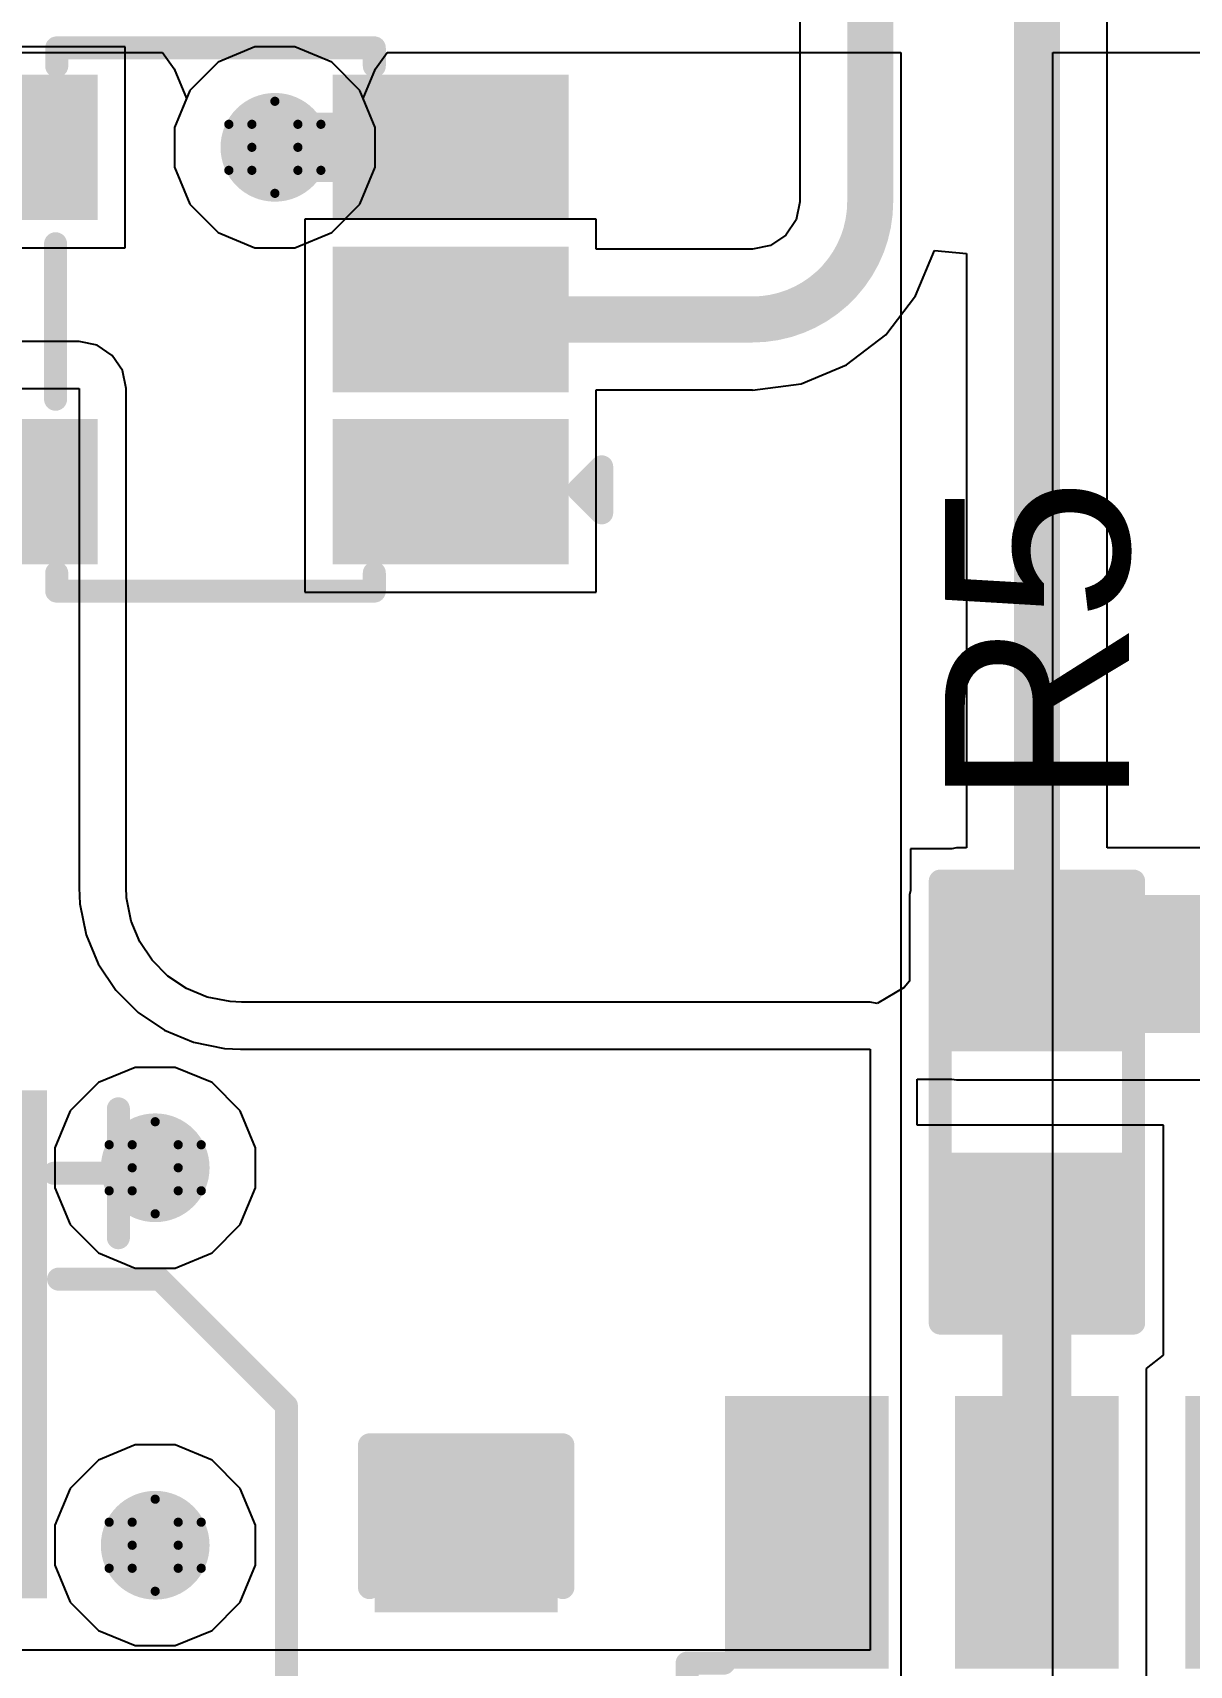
# Model space of a CAD drawing. Header units: inches. Extents: x 24 to 500, y 68 to 269.
# Drawn here: x 284.57 to 290.95, y 92.95 to 101.96 of the extents above; entities that cross this region are included whole.
import ezdxf

# ---------------------------------------------------------------- set-up
doc = ezdxf.new("R2010")
doc.units = ezdxf.units.IN
for name, color, linetype in [('Bottom Layer', 5, 'Continuous'), ('Drill Drawing', 1, 'Continuous'), ('Layer 1', 16, 'Continuous'), ('Layer 2', 76, 'Continuous'), ('Top Layer', 1, 'Continuous'), ('Top Overlay', 2, 'Continuous'), ('Top Paste', 8, 'Continuous'), ('Top Solder', 216, 'Continuous'), ('Via Holes', 16, 'Continuous')]:
    doc.layers.add(name, color=color, linetype=linetype)
doc.styles.add('Arial', font='', dxfattribs={"height": 0.2})
doc.styles.get('Arial').set_extended_font_data('Arial')

# ---------------------------------------------------------------- blocks, each defined once
blk = doc.blocks.new('R___0603_48')
at = {"layer": 'Top Layer'}
for points in [[(-0.381, 0.4445), (-0.381, -0.4445), (-1.143, -0.4445), (-1.143, 0.4445)], [(1.143, 0.4445), (1.143, -0.4445), (0.381, -0.4445), (0.381, 0.4445)]]:
    blk.add_hatch(color=1, dxfattribs=at).paths.add_polyline_path(points)
at = {"layer": 'Top Paste'}
for points in [[(-0.381, 0.4445), (-0.381, -0.4445), (-1.143, -0.4445), (-1.143, 0.4445)], [(1.143, 0.4445), (1.143, -0.4445), (0.381, -0.4445), (0.381, 0.4445)]]:
    blk.add_hatch(color=8, dxfattribs=at).paths.add_polyline_path(points)
at = {"layer": 'Top Solder'}
for points in [[(-0.2794, 0.5461), (-0.2794, -0.5461), (-1.2446, -0.5461), (-1.2446, 0.5461)], [(1.2446, 0.5461), (1.2446, -0.5461), (0.2794, -0.5461), (0.2794, 0.5461)]]:
    blk.add_hatch(color=216, dxfattribs=at).paths.add_polyline_path(points)
at = {"layer": 'Top Overlay'}
for points in [[(-1.2192, 0.5334, 0.127, 0.127, 0), (1.2192, 0.5334, 0.127, 0.127, 0)], [(-1.2192, 0.5334, 0.127, 0.127, 0), (-1.2192, -0.5334, 0.127, 0.127, 0)], [(1.2192, 0.5334, 0.127, 0.127, 0), (1.2192, -0.5334, 0.127, 0.127, 0)], [(-1.2192, -0.5334, 0.127, 0.127, 0), (1.2192, -0.5334, 0.127, 0.127, 0)]]:
    blk.add_lwpolyline(points, format="xyseb", dxfattribs=at)
for points in [[(-1.251, 0.5334, 0.0635, 0.0635, 1), (-1.1874, 0.5334, 0.0635, 0.0635, 1)], [(-1.251, 0.5334, 0.0635, 0.0635, 1), (-1.1874, 0.5334, 0.0635, 0.0635, 1)], [(1.1874, 0.5334, 0.0635, 0.0635, 1), (1.251, 0.5334, 0.0635, 0.0635, 1)], [(1.1874, 0.5334, 0.0635, 0.0635, 1), (1.251, 0.5334, 0.0635, 0.0635, 1)], [(-1.251, -0.5334, 0.0635, 0.0635, 1), (-1.1874, -0.5334, 0.0635, 0.0635, 1)], [(-1.251, -0.5334, 0.0635, 0.0635, 1), (-1.1874, -0.5334, 0.0635, 0.0635, 1)], [(1.1874, -0.5334, 0.0635, 0.0635, 1), (1.251, -0.5334, 0.0635, 0.0635, 1)], [(1.1874, -0.5334, 0.0635, 0.0635, 1), (1.251, -0.5334, 0.0635, 0.0635, 1)]]:
    blk.add_lwpolyline(points, format="xyseb", close=True, dxfattribs=at)
blk = doc.blocks.new('C___0603_63')
at = {"layer": 'Top Layer'}
for points in [[(-0.381, 0.4445), (-0.381, -0.4445), (-1.143, -0.4445), (-1.143, 0.4445)], [(1.143, 0.4445), (1.143, -0.4445), (0.381, -0.4445), (0.381, 0.4445)]]:
    blk.add_hatch(color=1, dxfattribs=at).paths.add_polyline_path(points)
at = {"layer": 'Top Paste'}
for points in [[(-0.381, 0.4445), (-0.381, -0.4445), (-1.143, -0.4445), (-1.143, 0.4445)], [(1.143, 0.4445), (1.143, -0.4445), (0.381, -0.4445), (0.381, 0.4445)]]:
    blk.add_hatch(color=8, dxfattribs=at).paths.add_polyline_path(points)
at = {"layer": 'Top Solder'}
for points in [[(-0.321, 0.5045), (-0.321, -0.5045), (-1.203, -0.5045), (-1.203, 0.5045)], [(1.203, 0.5045), (1.203, -0.5045), (0.321, -0.5045), (0.321, 0.5045)]]:
    blk.add_hatch(color=216, dxfattribs=at).paths.add_polyline_path(points)
at = {"layer": 'Top Overlay'}
for points in [[(-0.4572, 0.5334, 0.127, 0.127, 0), (-1.2446, 0.5334, 0.127, 0.127, 0)], [(-1.2446, -0.5334, 0.127, 0.127, 0), (-1.2446, 0.5334, 0.127, 0.127, 0)], [(1.2446, 0.5334, 0.127, 0.127, 0), (0.4572, 0.5334, 0.127, 0.127, 0)], [(1.2446, -0.5334, 0.127, 0.127, 0), (1.2446, 0.5334, 0.127, 0.127, 0)], [(-0.4572, -0.5334, 0.127, 0.127, 0), (-1.2446, -0.5334, 0.127, 0.127, 0)], [(1.2446, -0.5334, 0.127, 0.127, 0), (0.4572, -0.5334, 0.127, 0.127, 0)]]:
    blk.add_lwpolyline(points, format="xyseb", dxfattribs=at)
for points in [[(-1.2764, 0.5334, 0.0635, 0.0635, 1), (-1.2129, 0.5334, 0.0635, 0.0635, 1)], [(-1.2764, 0.5334, 0.0635, 0.0635, 1), (-1.2129, 0.5334, 0.0635, 0.0635, 1)], [(-0.489, 0.5334, 0.0635, 0.0635, 1), (-0.4255, 0.5334, 0.0635, 0.0635, 1)], [(0.4254, 0.5334, 0.0635, 0.0635, 1), (0.4889, 0.5334, 0.0635, 0.0635, 1)], [(1.2128, 0.5334, 0.0635, 0.0635, 1), (1.2763, 0.5334, 0.0635, 0.0635, 1)], [(1.2128, 0.5334, 0.0635, 0.0635, 1), (1.2763, 0.5334, 0.0635, 0.0635, 1)], [(-1.2764, -0.5334, 0.0635, 0.0635, 1), (-1.2129, -0.5334, 0.0635, 0.0635, 1)], [(-1.2764, -0.5334, 0.0635, 0.0635, 1), (-1.2129, -0.5334, 0.0635, 0.0635, 1)], [(-0.489, -0.5334, 0.0635, 0.0635, 1), (-0.4255, -0.5334, 0.0635, 0.0635, 1)], [(0.4254, -0.5334, 0.0635, 0.0635, 1), (0.4889, -0.5334, 0.0635, 0.0635, 1)], [(1.2128, -0.5334, 0.0635, 0.0635, 1), (1.2763, -0.5334, 0.0635, 0.0635, 1)], [(1.2128, -0.5334, 0.0635, 0.0635, 1), (1.2763, -0.5334, 0.0635, 0.0635, 1)]]:
    blk.add_lwpolyline(points, format="xyseb", close=True, dxfattribs=at)
blk = doc.blocks.new('RVT1E100M0405__64')
at = {"layer": 'Top Layer'}
for points in [[(-3.1, 0.8), (-0.5, 0.8), (-0.5, -0.8), (-3.1, -0.8)], [(0.5, 0.8), (3.1, 0.8), (3.1, -0.8), (0.5, -0.8)]]:
    blk.add_hatch(color=1, dxfattribs=at).paths.add_polyline_path(points)
at = {"layer": 'Top Paste'}
for points in [[(-3.1, 0.8), (-0.5, 0.8), (-0.5, -0.8), (-3.1, -0.8)], [(0.5, 0.8), (3.1, 0.8), (3.1, -0.8), (0.5, -0.8)]]:
    blk.add_hatch(color=8, dxfattribs=at).paths.add_polyline_path(points)
at = {"layer": 'Top Solder'}
for points in [[(-3.2016, 0.9016), (-0.3984, 0.9016), (-0.3984, -0.9016), (-3.2016, -0.9016)], [(0.3984, 0.9016), (3.2016, 0.9016), (3.2016, -0.9016), (0.3984, -0.9016)]]:
    blk.add_hatch(color=216, dxfattribs=at).paths.add_polyline_path(points)
at = {"layer": 'Top Overlay'}
for points in [[(-2.159, 1.524, 0.127, 0.127, 0), (-1.4605, 2.2225, 0.127, 0.127, 0)], [(-1.27, 2.2225, 0.127, 0.127, 0), (-1.4605, 2.2225, 0.127, 0.127, 0)], [(2.159, 2.2225, 0.127, 0.127, 0), (-1.27, 2.2225, 0.127, 0.127, 0)], [(2.159, 0.9906, 0.127, 0.127, 0), (2.159, 2.2225, 0.127, 0.127, 0)], [(-2.7432, 0.9398, 0.127, 0.127, 0), (-2.7432, 1.651, 0.127, 0.127, 0)], [(-2.159, 0.9652, 0.127, 0.127, 0), (-2.159, 1.524, 0.127, 0.127, 0)], [(-2.3876, 1.2954, 0.127, 0.127, 0), (-3.0988, 1.2954, 0.127, 0.127, 0)], [(-2.159, -1.524, 0.127, 0.127, 0), (-2.159, -0.9652, 0.127, 0.127, 0)], [(2.159, -2.2225, 0.127, 0.127, 0), (2.159, -0.9906, 0.127, 0.127, 0)], [(-1.4605, -2.2225, 0.127, 0.127, 0), (-2.159, -1.524, 0.127, 0.127, 0)], [(-1.27, -2.2225, 0.127, 0.127, 0), (-1.4605, -2.2225, 0.127, 0.127, 0)], [(2.159, -2.2225, 0.127, 0.127, 0), (-1.27, -2.2225, 0.127, 0.127, 0)]]:
    blk.add_lwpolyline(points, format="xyseb", dxfattribs=at)
for points in [[(-1.4923, 2.2225, 0.0635, 0.0635, 1), (-1.4288, 2.2225, 0.0635, 0.0635, 1)], [(-1.4923, 2.2225, 0.0635, 0.0635, 1), (-1.4288, 2.2225, 0.0635, 0.0635, 1)], [(-1.3018, 2.2225, 0.0635, 0.0635, 1), (-1.2383, 2.2225, 0.0635, 0.0635, 1)], [(-1.3018, 2.2225, 0.0635, 0.0635, 1), (-1.2383, 2.2225, 0.0635, 0.0635, 1)], [(2.1272, 2.2225, 0.0635, 0.0635, 1), (2.1907, 2.2225, 0.0635, 0.0635, 1)], [(2.1272, 2.2225, 0.0635, 0.0635, 1), (2.1907, 2.2225, 0.0635, 0.0635, 1)], [(-2.775, 1.651, 0.0635, 0.0635, 1), (-2.7115, 1.651, 0.0635, 0.0635, 1)], [(-2.1908, 1.524, 0.0635, 0.0635, 1), (-2.1273, 1.524, 0.0635, 0.0635, 1)], [(-2.1908, 1.524, 0.0635, 0.0635, 1), (-2.1273, 1.524, 0.0635, 0.0635, 1)], [(-3.1306, 1.2954, 0.0635, 0.0635, 1), (-3.0671, 1.2954, 0.0635, 0.0635, 1)], [(-2.4194, 1.2954, 0.0635, 0.0635, 1), (-2.3559, 1.2954, 0.0635, 0.0635, 1)], [(-2.775, 0.9398, 0.0635, 0.0635, 1), (-2.7115, 0.9398, 0.0635, 0.0635, 1)], [(-2.1908, 0.9652, 0.0635, 0.0635, 1), (-2.1273, 0.9652, 0.0635, 0.0635, 1)], [(2.1272, 0.9906, 0.0635, 0.0635, 1), (2.1907, 0.9906, 0.0635, 0.0635, 1)], [(-2.1908, -0.9652, 0.0635, 0.0635, 1), (-2.1273, -0.9652, 0.0635, 0.0635, 1)], [(2.1272, -0.9906, 0.0635, 0.0635, 1), (2.1907, -0.9906, 0.0635, 0.0635, 1)], [(-2.1908, -1.524, 0.0635, 0.0635, 1), (-2.1273, -1.524, 0.0635, 0.0635, 1)], [(-2.1908, -1.524, 0.0635, 0.0635, 1), (-2.1273, -1.524, 0.0635, 0.0635, 1)], [(-1.4923, -2.2225, 0.0635, 0.0635, 1), (-1.4288, -2.2225, 0.0635, 0.0635, 1)], [(-1.4923, -2.2225, 0.0635, 0.0635, 1), (-1.4288, -2.2225, 0.0635, 0.0635, 1)], [(-1.3018, -2.2225, 0.0635, 0.0635, 1), (-1.2383, -2.2225, 0.0635, 0.0635, 1)], [(-1.3018, -2.2225, 0.0635, 0.0635, 1), (-1.2383, -2.2225, 0.0635, 0.0635, 1)], [(2.1272, -2.2225, 0.0635, 0.0635, 1), (2.1907, -2.2225, 0.0635, 0.0635, 1)], [(2.1272, -2.2225, 0.0635, 0.0635, 1), (2.1907, -2.2225, 0.0635, 0.0635, 1)]]:
    blk.add_lwpolyline(points, format="xyseb", close=True, dxfattribs=at)
blk = doc.blocks.new('SOT_23_5_70')
at = {"layer": 'Top Layer'}
for points in [[(-1.85, 1.25), (-0.75, 1.25), (-0.75, 0.65), (-1.85, 0.65)], [(0.75, 1.25), (1.85, 1.25), (1.85, 0.65), (0.75, 0.65)], [(-1.85, 0.3), (-0.75, 0.3), (-0.75, -0.3), (-1.85, -0.3)], [(-1.85, -0.65), (-0.75, -0.65), (-0.75, -1.25), (-1.85, -1.25)], [(0.75, -0.65), (1.85, -0.65), (1.85, -1.25), (0.75, -1.25)]]:
    blk.add_hatch(color=1, dxfattribs=at).paths.add_polyline_path(points)
at = {"layer": 'Top Paste'}
for points in [[(-1.85, 1.25), (-0.75, 1.25), (-0.75, 0.65), (-1.85, 0.65)], [(0.75, 1.25), (1.85, 1.25), (1.85, 0.65), (0.75, 0.65)], [(-1.85, 0.3), (-0.75, 0.3), (-0.75, -0.3), (-1.85, -0.3)], [(-1.85, -0.65), (-0.75, -0.65), (-0.75, -1.25), (-1.85, -1.25)], [(0.75, -0.65), (1.85, -0.65), (1.85, -1.25), (0.75, -1.25)]]:
    blk.add_hatch(color=8, dxfattribs=at).paths.add_polyline_path(points)
at = {"layer": 'Top Solder'}
for points in [[(-1.9516, 1.3516), (-0.6484, 1.3516), (-0.6484, 0.5484), (-1.9516, 0.5484)], [(0.6484, 1.3516), (1.9516, 1.3516), (1.9516, 0.5484), (0.6484, 0.5484)], [(-1.9516, 0.4016), (-0.6484, 0.4016), (-0.6484, -0.4016), (-1.9516, -0.4016)], [(-1.9516, -0.5484), (-0.6484, -0.5484), (-0.6484, -1.3516), (-1.9516, -1.3516)], [(0.6484, -0.5484), (1.9516, -0.5484), (1.9516, -1.3516), (0.6484, -1.3516)]]:
    blk.add_hatch(color=216, dxfattribs=at).paths.add_polyline_path(points)
at = {"layer": 'Top Overlay'}
for points in [[(-0.879, 1.4986, 0.127, 0.127, 0), (-0.879, 1.3986, 0.127, 0.127, 0)], [(0.8736, 1.4986, 0.127, 0.127, 0), (-0.879, 1.4986, 0.127, 0.127, 0)], [(0.8736, 1.4986, 0.127, 0.127, 0), (0.8736, 1.3986, 0.127, 0.127, 0)], [(-2.1336, 1.0668, 0.127, 0.127, 0), (-2.1336, 0.8128, 0.127, 0.127, 0)], [(-2.0066, 0.9398, 0.127, 0.127, 0), (-2.1336, 1.0668, 0.127, 0.127, 0)], [(-2.0066, 0.9398, 0.127, 0.127, 0), (-2.1336, 0.8128, 0.127, 0.127, 0)], [(0.88, 0.44, 0.127, 0.127, 0), (0.88, -0.418, 0.127, 0.127, 0)], [(-0.879, -1.3986, 0.127, 0.127, 0), (-0.879, -1.4986, 0.127, 0.127, 0)], [(0.8736, -1.3986, 0.127, 0.127, 0), (0.8736, -1.4986, 0.127, 0.127, 0)], [(0.8736, -1.4986, 0.127, 0.127, 0), (-0.879, -1.4986, 0.127, 0.127, 0)]]:
    blk.add_lwpolyline(points, format="xyseb", dxfattribs=at)
for points in [[(-0.9107, 1.4986, 0.0635, 0.0635, 1), (-0.8472, 1.4986, 0.0635, 0.0635, 1)], [(-0.9107, 1.4986, 0.0635, 0.0635, 1), (-0.8472, 1.4986, 0.0635, 0.0635, 1)], [(0.8419, 1.4986, 0.0635, 0.0635, 1), (0.9054, 1.4986, 0.0635, 0.0635, 1)], [(0.8419, 1.4986, 0.0635, 0.0635, 1), (0.9054, 1.4986, 0.0635, 0.0635, 1)], [(-0.9107, 1.3986, 0.0635, 0.0635, 1), (-0.8472, 1.3986, 0.0635, 0.0635, 1)], [(0.8419, 1.3986, 0.0635, 0.0635, 1), (0.9054, 1.3986, 0.0635, 0.0635, 1)], [(-2.1654, 1.0668, 0.0635, 0.0635, 1), (-2.1019, 1.0668, 0.0635, 0.0635, 1)], [(-2.1654, 1.0668, 0.0635, 0.0635, 1), (-2.1019, 1.0668, 0.0635, 0.0635, 1)], [(-2.0383, 0.9398, 0.0635, 0.0635, 1), (-1.9748, 0.9398, 0.0635, 0.0635, 1)], [(-2.0383, 0.9398, 0.0635, 0.0635, 1), (-1.9748, 0.9398, 0.0635, 0.0635, 1)], [(-2.1654, 0.8128, 0.0635, 0.0635, 1), (-2.1019, 0.8128, 0.0635, 0.0635, 1)], [(-2.1654, 0.8128, 0.0635, 0.0635, 1), (-2.1019, 0.8128, 0.0635, 0.0635, 1)], [(0.8483, 0.44, 0.0635, 0.0635, 1), (0.9118, 0.44, 0.0635, 0.0635, 1)], [(0.8483, -0.418, 0.0635, 0.0635, 1), (0.9118, -0.418, 0.0635, 0.0635, 1)], [(-0.9107, -1.3986, 0.0635, 0.0635, 1), (-0.8472, -1.3986, 0.0635, 0.0635, 1)], [(0.8419, -1.3986, 0.0635, 0.0635, 1), (0.9054, -1.3986, 0.0635, 0.0635, 1)], [(-0.9107, -1.4986, 0.0635, 0.0635, 1), (-0.8472, -1.4986, 0.0635, 0.0635, 1)], [(-0.9107, -1.4986, 0.0635, 0.0635, 1), (-0.8472, -1.4986, 0.0635, 0.0635, 1)], [(0.8419, -1.4986, 0.0635, 0.0635, 1), (0.9054, -1.4986, 0.0635, 0.0635, 1)], [(0.8419, -1.4986, 0.0635, 0.0635, 1), (0.9054, -1.4986, 0.0635, 0.0635, 1)]]:
    blk.add_lwpolyline(points, format="xyseb", close=True, dxfattribs=at)
blk = doc.blocks.new('SOP_8_77')
at = {"layer": 'Top Layer'}
for points in [[(-3.4, 2.255), (-2.1, 2.255), (-2.1, 1.555), (-3.4, 1.555)], [(2.1, 2.255), (3.4, 2.255), (3.4, 1.555), (2.1, 1.555)], [(-3.4, 0.985), (-2.1, 0.985), (-2.1, 0.285), (-3.4, 0.285)], [(2.1, 0.985), (3.4, 0.985), (3.4, 0.285), (2.1, 0.285)], [(-3.4, -0.285), (-2.1, -0.285), (-2.1, -0.985), (-3.4, -0.985)], [(2.1, -0.285), (3.4, -0.285), (3.4, -0.985), (2.1, -0.985)], [(-3.4, -1.555), (-2.1, -1.555), (-2.1, -2.255), (-3.4, -2.255)], [(2.1, -1.555), (3.4, -1.555), (3.4, -2.255), (2.1, -2.255)]]:
    blk.add_hatch(color=1, dxfattribs=at).paths.add_polyline_path(points)
at = {"layer": 'Top Overlay'}
blk.add_hatch(color=2, dxfattribs=at).paths.add_polyline_path([(-1.9794, 1.472), (-1.7, 1.472), (-1.7, 2.1324), (-1.9794, 2.1324)])
at = {"layer": 'Top Paste'}
for points in [[(-3.4, 2.255), (-2.1, 2.255), (-2.1, 1.555), (-3.4, 1.555)], [(2.1, 2.255), (3.4, 2.255), (3.4, 1.555), (2.1, 1.555)], [(-3.4, 0.985), (-2.1, 0.985), (-2.1, 0.285), (-3.4, 0.285)], [(2.1, 0.985), (3.4, 0.985), (3.4, 0.285), (2.1, 0.285)], [(-3.4, -0.285), (-2.1, -0.285), (-2.1, -0.985), (-3.4, -0.985)], [(2.1, -0.285), (3.4, -0.285), (3.4, -0.985), (2.1, -0.985)], [(-3.4, -1.555), (-2.1, -1.555), (-2.1, -2.255), (-3.4, -2.255)], [(2.1, -1.555), (3.4, -1.555), (3.4, -2.255), (2.1, -2.255)]]:
    blk.add_hatch(color=8, dxfattribs=at).paths.add_polyline_path(points)
at = {"layer": 'Top Solder'}
for points in [[(-3.5016, 2.3566), (-1.9984, 2.3566), (-1.9984, 1.4534), (-3.5016, 1.4534)], [(1.9984, 2.3566), (3.5016, 2.3566), (3.5016, 1.4534), (1.9984, 1.4534)], [(-3.5016, 1.0866), (-1.9984, 1.0866), (-1.9984, 0.1834), (-3.5016, 0.1834)], [(1.9984, 1.0866), (3.5016, 1.0866), (3.5016, 0.1834), (1.9984, 0.1834)], [(-3.5016, -0.1834), (-1.9984, -0.1834), (-1.9984, -1.0866), (-3.5016, -1.0866)], [(1.9984, -0.1834), (3.5016, -0.1834), (3.5016, -1.0866), (1.9984, -1.0866)], [(-3.5016, -1.4534), (-1.9984, -1.4534), (-1.9984, -2.3566), (-3.5016, -2.3566)], [(1.9984, -1.4534), (3.5016, -1.4534), (3.5016, -2.3566), (1.9984, -2.3566)]]:
    blk.add_hatch(color=216, dxfattribs=at).paths.add_polyline_path(points)
at = {"layer": 'Top Overlay'}
for points in [[(-2.0356, 2.5654, 0.127, 0.127, 0), (2.0284, 2.5654, 0.127, 0.127, 0)], [(-2.0356, 2.5654, 0.127, 0.127, 0), (-2.0356, 2.3622, 0.127, 0.127, 0)], [(2.0284, 2.5654, 0.127, 0.127, 0), (2.0284, 2.3622, 0.127, 0.127, 0)], [(-3.6866, 2.032, 0.127, 0.127, 0), (-3.5596, 1.905, 0.127, 0.127, 0)], [(-3.6866, 2.032, 0.127, 0.127, 0), (-3.6866, 1.778, 0.127, 0.127, 0)], [(-3.5596, 1.905, 0.127, 0.127, 0), (-3.6866, 1.778, 0.127, 0.127, 0)], [(-2.0356, -2.3622, 0.127, 0.127, 0), (-2.0356, -2.5654, 0.127, 0.127, 0)], [(2.0284, -2.3622, 0.127, 0.127, 0), (2.0284, -2.5654, 0.127, 0.127, 0)], [(-2.0356, -2.5654, 0.127, 0.127, 0), (2.0284, -2.5654, 0.127, 0.127, 0)]]:
    blk.add_lwpolyline(points, format="xyseb", dxfattribs=at)
for points in [[(-2.0673, 2.5654, 0.0635, 0.0635, 1), (-2.0038, 2.5654, 0.0635, 0.0635, 1)], [(-2.0673, 2.5654, 0.0635, 0.0635, 1), (-2.0038, 2.5654, 0.0635, 0.0635, 1)], [(1.9967, 2.5654, 0.0635, 0.0635, 1), (2.0602, 2.5654, 0.0635, 0.0635, 1)], [(1.9967, 2.5654, 0.0635, 0.0635, 1), (2.0602, 2.5654, 0.0635, 0.0635, 1)], [(-2.0673, 2.3622, 0.0635, 0.0635, 1), (-2.0038, 2.3622, 0.0635, 0.0635, 1)], [(1.9967, 2.3622, 0.0635, 0.0635, 1), (2.0602, 2.3622, 0.0635, 0.0635, 1)], [(-3.7183, 2.032, 0.0635, 0.0635, 1), (-3.6548, 2.032, 0.0635, 0.0635, 1)], [(-3.7183, 2.032, 0.0635, 0.0635, 1), (-3.6548, 2.032, 0.0635, 0.0635, 1)], [(-3.5913, 1.905, 0.0635, 0.0635, 1), (-3.5278, 1.905, 0.0635, 0.0635, 1)], [(-3.5913, 1.905, 0.0635, 0.0635, 1), (-3.5278, 1.905, 0.0635, 0.0635, 1)], [(-3.7183, 1.778, 0.0635, 0.0635, 1), (-3.6548, 1.778, 0.0635, 0.0635, 1)], [(-3.7183, 1.778, 0.0635, 0.0635, 1), (-3.6548, 1.778, 0.0635, 0.0635, 1)], [(-2.0673, -2.3622, 0.0635, 0.0635, 1), (-2.0038, -2.3622, 0.0635, 0.0635, 1)], [(1.9967, -2.3622, 0.0635, 0.0635, 1), (2.0602, -2.3622, 0.0635, 0.0635, 1)], [(-2.0673, -2.5654, 0.0635, 0.0635, 1), (-2.0038, -2.5654, 0.0635, 0.0635, 1)], [(-2.0673, -2.5654, 0.0635, 0.0635, 1), (-2.0038, -2.5654, 0.0635, 0.0635, 1)], [(1.9967, -2.5654, 0.0635, 0.0635, 1), (2.0602, -2.5654, 0.0635, 0.0635, 1)], [(1.9967, -2.5654, 0.0635, 0.0635, 1), (2.0602, -2.5654, 0.0635, 0.0635, 1)]]:
    blk.add_lwpolyline(points, format="xyseb", close=True, dxfattribs=at)

msp = doc.modelspace()

# ---------------------------------------------------------------- hatches: boundary and pattern name
at = {"layer": 'Bottom Layer'}
h = msp.add_hatch(color=5, dxfattribs=at)
edge = h.paths.add_edge_path()
edge.add_arc((285.9024, 101.3308), 0.3, 0, 360)
h = msp.add_hatch(color=5, dxfattribs=at)
edge = h.paths.add_edge_path()
edge.add_arc((285.242, 95.7004), 0.3, 0, 360)
h = msp.add_hatch(color=5, dxfattribs=at)
edge = h.paths.add_edge_path()
edge.add_arc((285.242, 93.6176), 0.3, 0, 360)
at = {"layer": 'Layer 1'}
h = msp.add_hatch(color=16, dxfattribs=at)
edge = h.paths.add_edge_path()
edge.add_arc((285.9024, 101.3308), 0.3, 0, 360)
h = msp.add_hatch(color=16, dxfattribs=at)
edge = h.paths.add_edge_path()
edge.add_arc((285.242, 95.7004), 0.3, 0, 360)
h = msp.add_hatch(color=16, dxfattribs=at)
edge = h.paths.add_edge_path()
edge.add_arc((285.242, 93.6176), 0.3, 0, 360)
at = {"layer": 'Layer 2'}
h = msp.add_hatch(color=76, dxfattribs=at)
edge = h.paths.add_edge_path()
edge.add_arc((285.9024, 101.3308), 0.3, 0, 360)
h = msp.add_hatch(color=76, dxfattribs=at)
edge = h.paths.add_edge_path()
edge.add_arc((285.242, 95.7004), 0.3, 0, 360)
h = msp.add_hatch(color=76, dxfattribs=at)
edge = h.paths.add_edge_path()
edge.add_arc((285.242, 93.6176), 0.3, 0, 360)
at = {"layer": 'Top Layer'}
h = msp.add_hatch(color=1, dxfattribs=at)
edge = h.paths.add_edge_path()
edge.add_arc((285.9024, 101.3308), 0.3, 0, 360)
msp.add_hatch(color=1, dxfattribs=at).paths.add_polyline_path([(289.6631, 96.4438), (293.5747, 96.4438), (293.5747, 97.2058), (289.6631, 97.2058)])
h = msp.add_hatch(color=1, dxfattribs=at)
edge = h.paths.add_edge_path()
edge.add_arc((285.242, 95.7004), 0.3, 0, 360)
h = msp.add_hatch(color=1, dxfattribs=at)
edge = h.paths.add_edge_path()
edge.add_arc((285.242, 93.6176), 0.3, 0, 360)
at = {"layer": 'Via Holes'}
h = msp.add_hatch(color=7, dxfattribs=at)
edge = h.paths.add_edge_path()
edge.add_arc((285.9024, 101.3308), 0.15, 0, 360)
h = msp.add_hatch(color=7, dxfattribs=at)
edge = h.paths.add_edge_path()
edge.add_arc((285.242, 95.7004), 0.15, 0, 360)
h = msp.add_hatch(color=7, dxfattribs=at)
edge = h.paths.add_edge_path()
edge.add_arc((285.242, 93.6176), 0.15, 0, 360)

# ---------------------------------------------------------------- linework, layer by layer
at = {"layer": 'Bottom Layer'}
for p, q in [((285.5886, 101.8005), (285.4327, 101.6446)), ((285.7922, 101.8848), (285.5886, 101.8005)), ((286.0126, 101.8848), (285.7922, 101.8848)), ((286.2162, 101.8005), (286.0126, 101.8848)), ((286.3721, 101.6446), (286.2162, 101.8005)), ((285.4327, 101.6446), (285.3484, 101.441)), ((286.4564, 101.441), (286.3721, 101.6446)), ((285.3484, 101.441), (285.3484, 101.2206)), ((286.4564, 101.2206), (286.4564, 101.441)), ((285.3484, 101.2206), (285.4327, 101.017)), ((286.3721, 101.017), (286.4564, 101.2206)), ((285.4327, 101.017), (285.5886, 100.8612)), ((286.2162, 100.8612), (286.3721, 101.017)), ((285.5886, 100.8612), (285.7922, 100.7768)), ((286.0126, 100.7768), (286.2162, 100.8612)), ((285.7922, 100.7768), (286.0126, 100.7768)), ((285.1318, 96.2544), (284.9282, 96.1701)), ((285.3522, 96.2544), (285.1318, 96.2544)), ((285.5558, 96.1701), (285.3522, 96.2544)), ((284.9282, 96.1701), (284.7723, 96.0142)), ((285.7117, 96.0142), (285.5558, 96.1701)), ((284.7723, 96.0142), (284.688, 95.8106)), ((285.796, 95.8106), (285.7117, 96.0142)), ((284.688, 95.8106), (284.688, 95.5902)), ((285.796, 95.5902), (285.796, 95.8106)), ((284.688, 95.5902), (284.7723, 95.3866)), ((285.7117, 95.3866), (285.796, 95.5902)), ((284.7723, 95.3866), (284.9282, 95.2307)), ((285.5558, 95.2307), (285.7117, 95.3866)), ((284.9282, 95.2307), (285.1318, 95.1464)), ((285.3522, 95.1464), (285.5558, 95.2307)), ((285.1318, 95.1464), (285.3522, 95.1464)), ((285.1318, 94.1716), (284.9282, 94.0873)), ((285.3522, 94.1716), (285.1318, 94.1716)), ((285.5558, 94.0873), (285.3522, 94.1716)), ((284.9282, 94.0873), (284.7723, 93.9314)), ((285.7117, 93.9314), (285.5558, 94.0873)), ((284.7723, 93.9314), (284.688, 93.7278)), ((285.796, 93.7278), (285.7117, 93.9314)), ((284.688, 93.7278), (284.688, 93.5074)), ((285.796, 93.5074), (285.796, 93.7278)), ((284.688, 93.5074), (284.7723, 93.3038)), ((285.7117, 93.3038), (285.796, 93.5074)), ((284.7723, 93.3038), (284.9282, 93.1479)), ((285.5558, 93.1479), (285.7117, 93.3038)), ((284.9282, 93.1479), (285.1318, 93.0636)), ((285.1318, 93.0636), (285.3522, 93.0636)), ((285.3522, 93.0636), (285.5558, 93.1479))]:
    msp.add_line(p, q, dxfattribs=at)
at = {"layer": 'Drill Drawing'}
for points in [[(285.7754, 101.4578, 0.0508, 0.0508, 0), (285.9024, 101.5848, 0.0508, 0.0508, 0)], [(285.9024, 101.5848, 0.0508, 0.0508, 0), (286.0294, 101.4578, 0.0508, 0.0508, 0)], [(285.6484, 101.4578, 0.0508, 0.0508, 0), (285.7754, 101.3308, 0.0508, 0.0508, 0)], [(285.6484, 101.4578, 0.0508, 0.0508, 0), (285.7754, 101.4578, 0.0508, 0.0508, 0)], [(286.0294, 101.4578, 0.0508, 0.0508, 0), (286.1564, 101.4578, 0.0508, 0.0508, 0)], [(286.0294, 101.3308, 0.0508, 0.0508, 0), (286.1564, 101.4578, 0.0508, 0.0508, 0)], [(285.6484, 101.2038, 0.0508, 0.0508, 0), (285.7754, 101.3308, 0.0508, 0.0508, 0)], [(286.0294, 101.3308, 0.0508, 0.0508, 0), (286.1564, 101.2038, 0.0508, 0.0508, 0)], [(285.6484, 101.2038, 0.0508, 0.0508, 0), (285.7754, 101.2038, 0.0508, 0.0508, 0)], [(285.7754, 101.2038, 0.0508, 0.0508, 0), (285.9024, 101.0768, 0.0508, 0.0508, 0)], [(285.9024, 101.0768, 0.0508, 0.0508, 0), (286.0294, 101.2038, 0.0508, 0.0508, 0)], [(286.0294, 101.2038, 0.0508, 0.0508, 0), (286.1564, 101.2038, 0.0508, 0.0508, 0)], [(285.115, 95.8274, 0.0508, 0.0508, 0), (285.242, 95.9544, 0.0508, 0.0508, 0)], [(285.242, 95.9544, 0.0508, 0.0508, 0), (285.369, 95.8274, 0.0508, 0.0508, 0)], [(284.988, 95.8274, 0.0508, 0.0508, 0), (285.115, 95.7004, 0.0508, 0.0508, 0)], [(284.988, 95.8274, 0.0508, 0.0508, 0), (285.115, 95.8274, 0.0508, 0.0508, 0)], [(285.369, 95.8274, 0.0508, 0.0508, 0), (285.496, 95.8274, 0.0508, 0.0508, 0)], [(285.369, 95.7004, 0.0508, 0.0508, 0), (285.496, 95.8274, 0.0508, 0.0508, 0)], [(284.988, 95.5734, 0.0508, 0.0508, 0), (285.115, 95.7004, 0.0508, 0.0508, 0)], [(285.369, 95.7004, 0.0508, 0.0508, 0), (285.496, 95.5734, 0.0508, 0.0508, 0)], [(284.988, 95.5734, 0.0508, 0.0508, 0), (285.115, 95.5734, 0.0508, 0.0508, 0)], [(285.115, 95.5734, 0.0508, 0.0508, 0), (285.242, 95.4464, 0.0508, 0.0508, 0)], [(285.242, 95.4464, 0.0508, 0.0508, 0), (285.369, 95.5734, 0.0508, 0.0508, 0)], [(285.369, 95.5734, 0.0508, 0.0508, 0), (285.496, 95.5734, 0.0508, 0.0508, 0)], [(285.115, 93.7446, 0.0508, 0.0508, 0), (285.242, 93.8716, 0.0508, 0.0508, 0)], [(285.242, 93.8716, 0.0508, 0.0508, 0), (285.369, 93.7446, 0.0508, 0.0508, 0)], [(284.988, 93.7446, 0.0508, 0.0508, 0), (285.115, 93.6176, 0.0508, 0.0508, 0)], [(284.988, 93.7446, 0.0508, 0.0508, 0), (285.115, 93.7446, 0.0508, 0.0508, 0)], [(285.369, 93.7446, 0.0508, 0.0508, 0), (285.496, 93.7446, 0.0508, 0.0508, 0)], [(285.369, 93.6176, 0.0508, 0.0508, 0), (285.496, 93.7446, 0.0508, 0.0508, 0)], [(284.988, 93.4906, 0.0508, 0.0508, 0), (285.115, 93.6176, 0.0508, 0.0508, 0)], [(285.369, 93.6176, 0.0508, 0.0508, 0), (285.496, 93.4906, 0.0508, 0.0508, 0)], [(284.988, 93.4906, 0.0508, 0.0508, 0), (285.115, 93.4906, 0.0508, 0.0508, 0)], [(285.115, 93.4906, 0.0508, 0.0508, 0), (285.242, 93.3636, 0.0508, 0.0508, 0)], [(285.242, 93.3636, 0.0508, 0.0508, 0), (285.369, 93.4906, 0.0508, 0.0508, 0)], [(285.369, 93.4906, 0.0508, 0.0508, 0), (285.496, 93.4906, 0.0508, 0.0508, 0)]]:
    msp.add_lwpolyline(points, format="xyseb", dxfattribs=at)
for points in [[(285.8897, 101.5848, 0.0254, 0.0254, 1), (285.9151, 101.5848, 0.0254, 0.0254, 1)], [(285.8897, 101.5848, 0.0254, 0.0254, 1), (285.9151, 101.5848, 0.0254, 0.0254, 1)], [(285.6357, 101.4578, 0.0254, 0.0254, 1), (285.6611, 101.4578, 0.0254, 0.0254, 1)], [(285.6357, 101.4578, 0.0254, 0.0254, 1), (285.6611, 101.4578, 0.0254, 0.0254, 1)], [(285.7627, 101.4578, 0.0254, 0.0254, 1), (285.7881, 101.4578, 0.0254, 0.0254, 1)], [(285.7627, 101.4578, 0.0254, 0.0254, 1), (285.7881, 101.4578, 0.0254, 0.0254, 1)], [(286.0167, 101.4578, 0.0254, 0.0254, 1), (286.0421, 101.4578, 0.0254, 0.0254, 1)], [(286.0167, 101.4578, 0.0254, 0.0254, 1), (286.0421, 101.4578, 0.0254, 0.0254, 1)], [(286.1437, 101.4578, 0.0254, 0.0254, 1), (286.1691, 101.4578, 0.0254, 0.0254, 1)], [(286.1437, 101.4578, 0.0254, 0.0254, 1), (286.1691, 101.4578, 0.0254, 0.0254, 1)], [(285.7627, 101.3308, 0.0254, 0.0254, 1), (285.7881, 101.3308, 0.0254, 0.0254, 1)], [(285.7627, 101.3308, 0.0254, 0.0254, 1), (285.7881, 101.3308, 0.0254, 0.0254, 1)], [(286.0167, 101.3308, 0.0254, 0.0254, 1), (286.0421, 101.3308, 0.0254, 0.0254, 1)], [(286.0167, 101.3308, 0.0254, 0.0254, 1), (286.0421, 101.3308, 0.0254, 0.0254, 1)], [(285.6357, 101.2038, 0.0254, 0.0254, 1), (285.6611, 101.2038, 0.0254, 0.0254, 1)], [(285.6357, 101.2038, 0.0254, 0.0254, 1), (285.6611, 101.2038, 0.0254, 0.0254, 1)], [(285.7627, 101.2038, 0.0254, 0.0254, 1), (285.7881, 101.2038, 0.0254, 0.0254, 1)], [(285.7627, 101.2038, 0.0254, 0.0254, 1), (285.7881, 101.2038, 0.0254, 0.0254, 1)], [(286.0167, 101.2038, 0.0254, 0.0254, 1), (286.0421, 101.2038, 0.0254, 0.0254, 1)], [(286.0167, 101.2038, 0.0254, 0.0254, 1), (286.0421, 101.2038, 0.0254, 0.0254, 1)], [(286.1437, 101.2038, 0.0254, 0.0254, 1), (286.1691, 101.2038, 0.0254, 0.0254, 1)], [(286.1437, 101.2038, 0.0254, 0.0254, 1), (286.1691, 101.2038, 0.0254, 0.0254, 1)], [(285.8897, 101.0768, 0.0254, 0.0254, 1), (285.9151, 101.0768, 0.0254, 0.0254, 1)], [(285.8897, 101.0768, 0.0254, 0.0254, 1), (285.9151, 101.0768, 0.0254, 0.0254, 1)], [(285.2293, 95.9544, 0.0254, 0.0254, 1), (285.2547, 95.9544, 0.0254, 0.0254, 1)], [(285.2293, 95.9544, 0.0254, 0.0254, 1), (285.2547, 95.9544, 0.0254, 0.0254, 1)], [(284.9753, 95.8274, 0.0254, 0.0254, 1), (285.0007, 95.8274, 0.0254, 0.0254, 1)], [(284.9753, 95.8274, 0.0254, 0.0254, 1), (285.0007, 95.8274, 0.0254, 0.0254, 1)], [(285.1023, 95.8274, 0.0254, 0.0254, 1), (285.1277, 95.8274, 0.0254, 0.0254, 1)], [(285.1023, 95.8274, 0.0254, 0.0254, 1), (285.1277, 95.8274, 0.0254, 0.0254, 1)], [(285.3563, 95.8274, 0.0254, 0.0254, 1), (285.3817, 95.8274, 0.0254, 0.0254, 1)], [(285.3563, 95.8274, 0.0254, 0.0254, 1), (285.3817, 95.8274, 0.0254, 0.0254, 1)], [(285.4833, 95.8274, 0.0254, 0.0254, 1), (285.5087, 95.8274, 0.0254, 0.0254, 1)], [(285.4833, 95.8274, 0.0254, 0.0254, 1), (285.5087, 95.8274, 0.0254, 0.0254, 1)], [(285.1023, 95.7004, 0.0254, 0.0254, 1), (285.1277, 95.7004, 0.0254, 0.0254, 1)], [(285.1023, 95.7004, 0.0254, 0.0254, 1), (285.1277, 95.7004, 0.0254, 0.0254, 1)], [(285.3563, 95.7004, 0.0254, 0.0254, 1), (285.3817, 95.7004, 0.0254, 0.0254, 1)], [(285.3563, 95.7004, 0.0254, 0.0254, 1), (285.3817, 95.7004, 0.0254, 0.0254, 1)], [(284.9753, 95.5734, 0.0254, 0.0254, 1), (285.0007, 95.5734, 0.0254, 0.0254, 1)], [(284.9753, 95.5734, 0.0254, 0.0254, 1), (285.0007, 95.5734, 0.0254, 0.0254, 1)], [(285.1023, 95.5734, 0.0254, 0.0254, 1), (285.1277, 95.5734, 0.0254, 0.0254, 1)], [(285.1023, 95.5734, 0.0254, 0.0254, 1), (285.1277, 95.5734, 0.0254, 0.0254, 1)], [(285.3563, 95.5734, 0.0254, 0.0254, 1), (285.3817, 95.5734, 0.0254, 0.0254, 1)], [(285.3563, 95.5734, 0.0254, 0.0254, 1), (285.3817, 95.5734, 0.0254, 0.0254, 1)], [(285.4833, 95.5734, 0.0254, 0.0254, 1), (285.5087, 95.5734, 0.0254, 0.0254, 1)], [(285.4833, 95.5734, 0.0254, 0.0254, 1), (285.5087, 95.5734, 0.0254, 0.0254, 1)], [(285.2293, 95.4464, 0.0254, 0.0254, 1), (285.2547, 95.4464, 0.0254, 0.0254, 1)], [(285.2293, 95.4464, 0.0254, 0.0254, 1), (285.2547, 95.4464, 0.0254, 0.0254, 1)], [(285.2293, 93.8716, 0.0254, 0.0254, 1), (285.2547, 93.8716, 0.0254, 0.0254, 1)], [(285.2293, 93.8716, 0.0254, 0.0254, 1), (285.2547, 93.8716, 0.0254, 0.0254, 1)], [(284.9753, 93.7446, 0.0254, 0.0254, 1), (285.0007, 93.7446, 0.0254, 0.0254, 1)], [(284.9753, 93.7446, 0.0254, 0.0254, 1), (285.0007, 93.7446, 0.0254, 0.0254, 1)], [(285.1023, 93.7446, 0.0254, 0.0254, 1), (285.1277, 93.7446, 0.0254, 0.0254, 1)], [(285.1023, 93.7446, 0.0254, 0.0254, 1), (285.1277, 93.7446, 0.0254, 0.0254, 1)], [(285.3563, 93.7446, 0.0254, 0.0254, 1), (285.3817, 93.7446, 0.0254, 0.0254, 1)], [(285.3563, 93.7446, 0.0254, 0.0254, 1), (285.3817, 93.7446, 0.0254, 0.0254, 1)], [(285.4833, 93.7446, 0.0254, 0.0254, 1), (285.5087, 93.7446, 0.0254, 0.0254, 1)], [(285.4833, 93.7446, 0.0254, 0.0254, 1), (285.5087, 93.7446, 0.0254, 0.0254, 1)], [(285.1023, 93.6176, 0.0254, 0.0254, 1), (285.1277, 93.6176, 0.0254, 0.0254, 1)], [(285.1023, 93.6176, 0.0254, 0.0254, 1), (285.1277, 93.6176, 0.0254, 0.0254, 1)], [(285.3563, 93.6176, 0.0254, 0.0254, 1), (285.3817, 93.6176, 0.0254, 0.0254, 1)], [(285.3563, 93.6176, 0.0254, 0.0254, 1), (285.3817, 93.6176, 0.0254, 0.0254, 1)], [(284.9753, 93.4906, 0.0254, 0.0254, 1), (285.0007, 93.4906, 0.0254, 0.0254, 1)], [(284.9753, 93.4906, 0.0254, 0.0254, 1), (285.0007, 93.4906, 0.0254, 0.0254, 1)], [(285.1023, 93.4906, 0.0254, 0.0254, 1), (285.1277, 93.4906, 0.0254, 0.0254, 1)], [(285.1023, 93.4906, 0.0254, 0.0254, 1), (285.1277, 93.4906, 0.0254, 0.0254, 1)], [(285.3563, 93.4906, 0.0254, 0.0254, 1), (285.3817, 93.4906, 0.0254, 0.0254, 1)], [(285.3563, 93.4906, 0.0254, 0.0254, 1), (285.3817, 93.4906, 0.0254, 0.0254, 1)], [(285.4833, 93.4906, 0.0254, 0.0254, 1), (285.5087, 93.4906, 0.0254, 0.0254, 1)], [(285.4833, 93.4906, 0.0254, 0.0254, 1), (285.5087, 93.4906, 0.0254, 0.0254, 1)], [(285.2293, 93.3636, 0.0254, 0.0254, 1), (285.2547, 93.3636, 0.0254, 0.0254, 1)], [(285.2293, 93.3636, 0.0254, 0.0254, 1), (285.2547, 93.3636, 0.0254, 0.0254, 1)]]:
    msp.add_lwpolyline(points, format="xyseb", close=True, dxfattribs=at)
at = {"layer": 'Layer 1'}
for p, q in [((285.1318, 96.2544), (284.9282, 96.1701)), ((285.3522, 96.2544), (285.1318, 96.2544)), ((285.5558, 96.1701), (285.3522, 96.2544)), ((284.9282, 96.1701), (284.7723, 96.0142)), ((285.7117, 96.0142), (285.5558, 96.1701)), ((284.7723, 96.0142), (284.688, 95.8106)), ((285.796, 95.8106), (285.7117, 96.0142)), ((284.688, 95.8106), (284.688, 95.5902)), ((285.796, 95.5902), (285.796, 95.8106)), ((284.688, 95.5902), (284.7723, 95.3866)), ((285.7117, 95.3866), (285.796, 95.5902)), ((284.7723, 95.3866), (284.9282, 95.2307)), ((285.5558, 95.2307), (285.7117, 95.3866)), ((284.9282, 95.2307), (285.1318, 95.1464)), ((285.3522, 95.1464), (285.5558, 95.2307)), ((285.1318, 95.1464), (285.3522, 95.1464)), ((285.1318, 94.1716), (284.9282, 94.0873)), ((285.3522, 94.1716), (285.1318, 94.1716)), ((285.5558, 94.0873), (285.3522, 94.1716)), ((284.9282, 94.0873), (284.7723, 93.9314)), ((285.7117, 93.9314), (285.5558, 94.0873)), ((284.7723, 93.9314), (284.688, 93.7278)), ((285.796, 93.7278), (285.7117, 93.9314)), ((284.688, 93.7278), (284.688, 93.5074)), ((285.796, 93.5074), (285.796, 93.7278)), ((284.688, 93.5074), (284.7723, 93.3038)), ((285.7117, 93.3038), (285.796, 93.5074)), ((284.7723, 93.3038), (284.9282, 93.1479)), ((285.5558, 93.1479), (285.7117, 93.3038)), ((284.9282, 93.1479), (285.1318, 93.0636)), ((285.1318, 93.0636), (285.3522, 93.0636)), ((285.3522, 93.0636), (285.5558, 93.1479))]:
    msp.add_line(p, q, dxfattribs=at)
at = {"layer": 'Layer 2'}
for p, q in [((278.3974, 101.854), (285.2829, 101.854)), ((285.2829, 101.854), (285.3468, 101.7647)), ((286.458, 101.7647), (286.5219, 101.854)), ((286.5219, 101.854), (289.3568, 101.854)), ((289.3568, 101.854), (289.3568, 81.4324)), ((290.195, 82.423), (290.195, 101.854)), ((290.195, 101.854), (360.807, 101.854)), ((285.3468, 101.7647), (285.4143, 101.6)), ((286.3905, 101.6), (286.458, 101.7647)), ((285.4143, 101.6), (285.3484, 101.441)), ((286.4564, 101.441), (286.3905, 101.6)), ((285.3484, 101.441), (285.3484, 101.2206)), ((286.4564, 101.2206), (286.4564, 101.441)), ((285.3484, 101.2206), (285.4327, 101.017)), ((286.3721, 101.017), (286.4564, 101.2206)), ((285.4327, 101.017), (285.5886, 100.8612)), ((286.2162, 100.8612), (286.3721, 101.017)), ((285.5886, 100.8612), (285.7922, 100.7768)), ((286.0126, 100.7768), (286.2162, 100.8612)), ((285.7922, 100.7768), (286.0126, 100.7768))]:
    msp.add_line(p, q, dxfattribs=at)
at = {"layer": 'Top Layer'}
for p, q in [((288.7991, 128.521), (288.7991, 101.0308)), ((290.496, 97.4648), (290.496, 127.8638)), ((285.0762, 101.8848), (283.4682, 101.8848)), ((285.0762, 100.7768), (285.0762, 101.8848)), ((288.7989, 101.0308), (288.779, 100.9308)), ((288.7991, 101.0308), (288.7989, 101.0308)), ((287.6762, 100.9348), (286.0682, 100.9348)), ((286.0682, 100.9348), (286.0682, 99.8268)), ((287.6762, 100.7693), (287.6762, 100.9348)), ((288.779, 100.9308), (288.7224, 100.846)), ((288.7224, 100.846), (288.6376, 100.7894)), ((283.4682, 100.7768), (285.0762, 100.7768)), ((288.5376, 100.7693), (287.6762, 100.7693)), ((288.6376, 100.7894), (288.5376, 100.7695)), ((288.5376, 100.7695), (288.5376, 100.7693)), ((289.4382, 100.5109), (289.542, 100.7617)), ((289.542, 100.7617), (289.7191, 100.7445)), ((289.7191, 100.7445), (289.7191, 97.4648)), ((289.2729, 100.2955), (289.4382, 100.5109)), ((289.0575, 100.1302), (289.2729, 100.2955)), ((284.8222, 100.2588), (281.8257, 100.2588)), ((284.9213, 100.2391), (284.8222, 100.2588)), ((285.0053, 100.1829), (284.9213, 100.2391)), ((285.0614, 100.0989), (285.0053, 100.1829)), ((285.0812, 99.9998), (285.0614, 100.0989)), ((288.8067, 100.0263), (289.0575, 100.1302)), ((281.8257, 99.9998), (284.8222, 99.9998)), ((284.8222, 99.9998), (284.8222, 97.2446)), ((285.0812, 97.251), (285.0812, 99.9998)), ((288.5376, 99.9909), (288.8067, 100.0263)), ((287.6762, 98.8768), (287.6762, 99.9923)), ((287.6762, 99.9923), (288.5376, 99.9923)), ((288.5376, 99.9923), (288.5376, 99.9909)), ((286.0682, 99.8268), (286.0682, 98.8768)), ((286.0682, 98.8768), (287.6762, 98.8768)), ((289.6381, 97.4598), (289.4091, 97.4598)), ((289.4091, 97.4598), (289.4091, 97.2308)), ((289.6631, 97.4648), (289.6381, 97.4598)), ((289.7191, 97.4648), (289.6631, 97.4648)), ((293.5747, 97.4648), (290.496, 97.4648)), ((284.8222, 97.2446), (284.8265, 97.1574)), ((285.0842, 97.1892), (285.0812, 97.251)), ((289.4091, 97.2308), (289.4041, 97.2058)), ((289.4041, 97.2058), (289.4041, 96.7295)), ((284.8265, 97.1574), (284.8605, 96.9863)), ((285.1095, 97.0619), (285.0842, 97.1892)), ((285.1567, 96.9479), (285.1095, 97.0619)), ((284.8605, 96.9863), (284.9272, 96.8252)), ((285.2253, 96.8453), (285.1567, 96.9479)), ((285.3126, 96.758), (285.2253, 96.8453)), ((284.9272, 96.8252), (285.0241, 96.6802)), ((285.4152, 96.6895), (285.3126, 96.758)), ((285.0241, 96.6802), (285.1475, 96.5569)), ((285.5292, 96.6422), (285.4152, 96.6895)), ((289.3745, 96.6955), (289.2263, 96.6062)), ((289.4041, 96.7295), (289.3745, 96.6955)), ((285.6565, 96.6169), (285.5292, 96.6422)), ((285.7182, 96.6139), (285.6565, 96.6169)), ((289.1876, 96.6139), (285.7182, 96.6139)), ((289.2263, 96.6062), (289.1876, 96.6139)), ((285.1475, 96.5569), (285.2925, 96.46)), ((285.2925, 96.46), (285.4536, 96.3932)), ((285.4536, 96.3932), (285.6247, 96.3592)), ((285.6247, 96.3592), (285.7119, 96.3549)), ((285.7119, 96.3549), (289.1876, 96.3549)), ((289.1876, 96.3549), (289.1876, 93.0388)), ((289.4466, 95.9358), (289.4466, 96.1898)), ((289.4466, 96.1898), (289.6381, 96.1898)), ((289.6381, 96.1898), (289.6631, 96.1848)), ((289.6631, 96.1848), (293.5747, 96.1848)), ((290.8061, 95.9358), (289.4466, 95.9358)), ((290.8061, 94.6658), (290.8061, 95.9358)), ((290.7116, 94.5928), (290.8061, 94.6658)), ((290.7116, 92.7848), (290.7116, 94.5928)), ((290.8061, 94.6658), (290.8061, 94.6658)), ((289.1876, 93.0388), (281.8257, 93.0388))]:
    msp.add_line(p, q, dxfattribs=at)
for points in [[(289.1876, 101.0308, 0.254, 0.254, 0), (289.1876, 128.521, 0.254, 0.254, 0)], [(290.1076, 96.8248, 0.254, 0.254, 0), (290.1076, 127.8638, 0.254, 0.254, 0)], [(285.9024, 101.3308, 0.381, 0.381, 0), (286.8722, 101.3308, 0.381, 0.381, 0)], [(289.1876, 101.0308, 0.254, 0.254, -0.414214), (288.5376, 100.3808, 0.254, 0.254, 0)], [(286.8722, 100.3808, 0.254, 0.254, 0), (288.5376, 100.3808, 0.254, 0.254, 0)], [(290.1076, 93.6888, 0.381, 0.381, 0), (290.1076, 95.3008, 0.381, 0.381, 0)]]:
    msp.add_lwpolyline(points, format="xyseb", dxfattribs=at)
for points in [[(285.8071, 101.3308, 0.1905, 0.1905, 1), (285.9977, 101.3308, 0.1905, 0.1905, 1)], [(286.777, 101.3308, 0.1905, 0.1905, 1), (286.9675, 101.3308, 0.1905, 0.1905, 1)], [(289.1241, 101.0308, 0.127, 0.127, 1), (289.2511, 101.0308, 0.127, 0.127, 1)], [(289.1241, 101.0308, 0.127, 0.127, 1), (289.2511, 101.0308, 0.127, 0.127, 1)], [(286.8087, 100.3808, 0.127, 0.127, 1), (286.9357, 100.3808, 0.127, 0.127, 1)], [(288.4741, 100.3808, 0.127, 0.127, 1), (288.6011, 100.3808, 0.127, 0.127, 1)], [(288.4741, 100.3808, 0.127, 0.127, 1), (288.6011, 100.3808, 0.127, 0.127, 1)], [(290.0441, 96.8248, 0.127, 0.127, 1), (290.1711, 96.8248, 0.127, 0.127, 1)], [(290.0123, 95.3008, 0.1905, 0.1905, 1), (290.2028, 95.3008, 0.1905, 0.1905, 1)], [(290.0123, 93.6888, 0.1905, 0.1905, 1), (290.2028, 93.6888, 0.1905, 0.1905, 1)]]:
    msp.add_lwpolyline(points, format="xyseb", close=True, dxfattribs=at)

# ---------------------------------------------------------------- block references
for name, p, rotation in [('SOT_23_5_70', (285.5722, 100.3808), 180), ('R___0603_48', (290.1076, 96.0628), 90), ('RVT1E100M0405__64', (283.7434, 92.9268), 270), ('SOP_8_77', (290.7426, 90.9388), 90), ('C___0603_63', (286.958, 92.9268), 270)]:
    msp.add_blockref(name, p, dxfattribs=dict(rotation=rotation))

# ---------------------------------------------------------------- texts
at = {"layer": 'Top Overlay', "style": 'Arial'}
msp.add_text('R5', height=1.016, rotation=90, dxfattribs=at).set_placement((290.6154, 97.6918))

doc.saveas('drawing.dxf')
